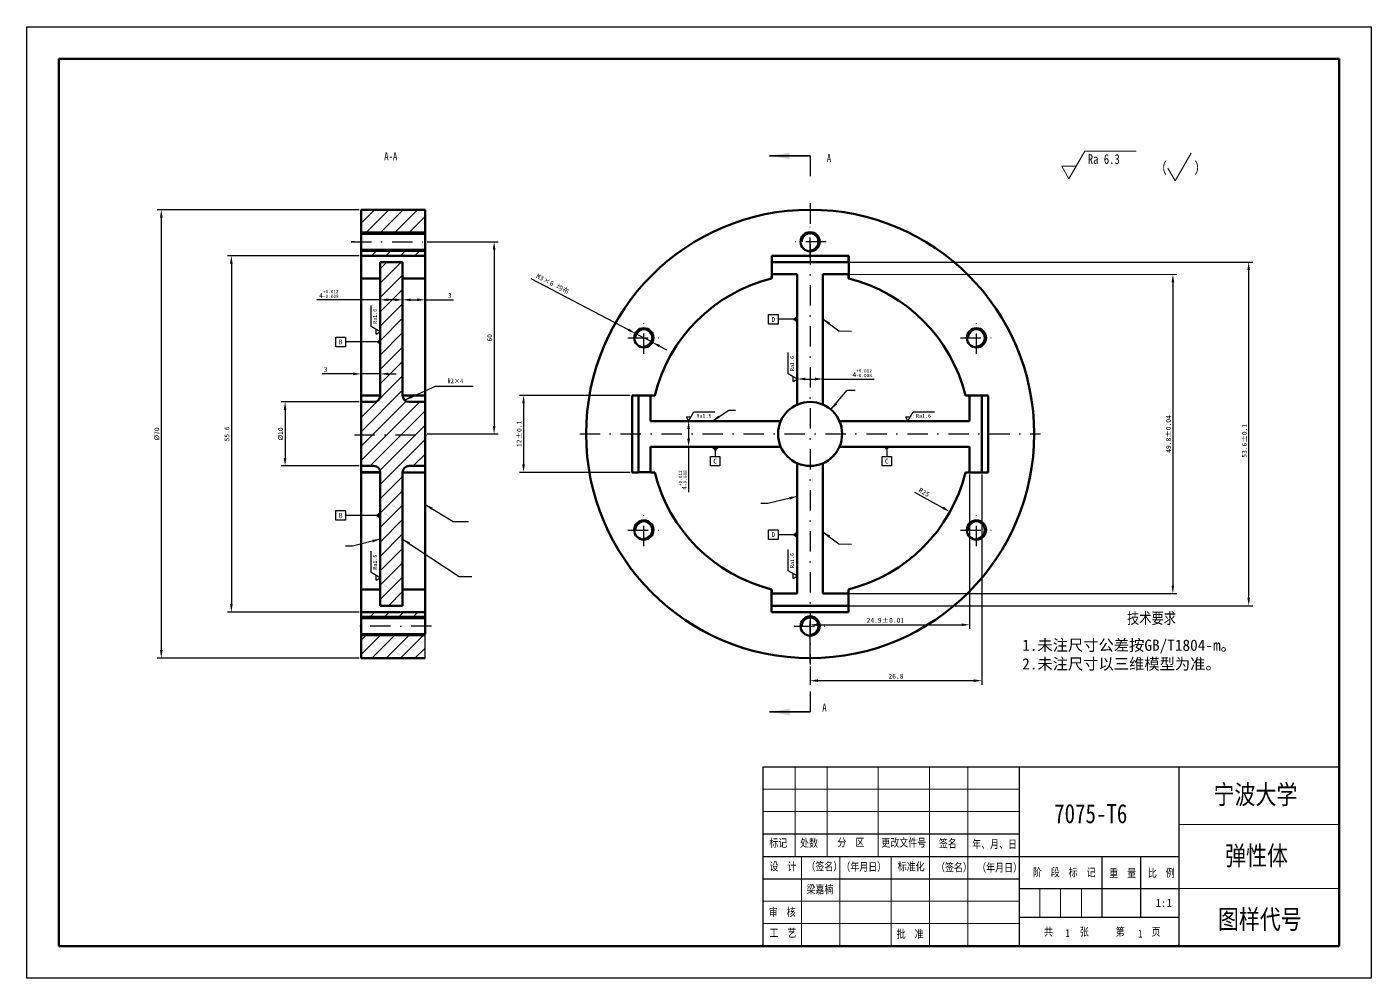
# Model space of a CAD drawing. Header units: millimetres. Extents: x 757 to 1177, y 170 to 467.
import ezdxf
from ezdxf.enums import TextEntityAlignment as Align

# ---------------------------------------------------------------- set-up
doc = ezdxf.new("R2010")
doc.units = ezdxf.units.MM
doc.linetypes.add('DASHDOT2', pattern=[12.7, 6.35, -3.175, 0, -3.175])
for name, color, linetype in [('10', 7, 'Continuous'), ('尺寸线', 1, 'Continuous'), ('文本线', 3, 'Continuous'), ('点划线', 1, 'DASHDOT2')]:
    doc.layers.add(name, color=color, linetype=linetype)
for name, color, linetype, lineweight in [('尺寸', 3, 'Continuous', 15), ('总内框线', 7, 'Continuous', 50), ('总外框线', 7, 'Continuous', 30), ('标注层', 3, 'Continuous', 25), ('粗实线', 7, 'Continuous', 30), ('细实线', 5, 'Continuous', 9)]:
    doc.layers.add(name, color=color, linetype=linetype, lineweight=lineweight)
doc.styles.add('陈杰（2）', font='gbenor.shx', dxfattribs={"width": 0.8, "bigfont": 'gbcbig.shx'})
doc.dimstyles.new('ISO-25', dxfattribs={"dimtxt": 2.5, "dimasz": 2.5, "dimexe": 1.25, "dimexo": 0.625, "dimtad": 1, "dimtxsty": 'Standard', "dimcen": 2.5, "dimadec": 0, "dimazin": 0, "dimtfac": 1, "dimtmove": 0, "dimatfit": 3, "dimfxl": 1, "dimarcsym": 0})
pattern_1 = [(45, (645.4812, -34.7336), (-2.245064, 2.245064), [])]

# ---------------------------------------------------------------- blocks, each defined once
blk = doc.blocks.new('*U9')
at = {"layer": '总内框线', "lineweight": 60}
blk.add_circle((0, 0), 3, dxfattribs=at)
blk = doc.blocks.new('*U10')
at = {"layer": '总内框线', "color": 0, "linetype": 'ByBlock', "lineweight": -2, "transparency": 16777216}
for p, rotation in [((1001.71, 399.88), 299.9999999999999), ((1053.67, 369.88), 239.9999999999999), ((949.75, 309.88), 59.99999999999994), ((1053.67, 309.88), 180), ((1001.71, 279.88), 119.9999999999999)]:
    blk.add_blockref('*U9', p, dxfattribs=dict(at, rotation=rotation))
blk.add_blockref('*U9', (949.75, 369.88), dxfattribs=at)
blk = doc.blocks.new('*D11')
at = {"layer": 'Defpoints', "color": 0, "linetype": 'ByBlock', "lineweight": 30, "transparency": 16777216}
for p in [(946.07, 351.91), (912.17, 327.88), (946.07, 327.88)]:
    blk.add_point(p, dxfattribs=at)
at = {"layer": '标注层', "color": 0, "linetype": 'ByBlock', "lineweight": -2, "transparency": 16777216}
for p, q in [((945.45, 351.91), (910.92, 351.91)), ((912.17, 349.41), (912.17, 330.38)), ((945.45, 327.88), (910.92, 327.88))]:
    blk.add_line(p, q, dxfattribs=at)
at = {"layer": '标注层', "color": 0, "linetype": 'ByBlock', "lineweight": 30, "transparency": 16777216}
for points in [[(911.75, 349.41), (912.58, 349.41), (912.17, 351.91)], [(911.75, 330.38), (912.58, 330.38), (912.17, 327.88)]]:
    blk.add_solid(points, dxfattribs=at)
at = {"layer": '标注层', "color": 0, "linetype": 'ByBlock', "lineweight": 30, "transparency": 16777216, "insert": (910.79, 339.9), "char_height": 2.5, "width": 19.1667, "attachment_point": 5, "rotation": 90}
blk.add_mtext('{\\H0.6x;12±0.1}', dxfattribs=at)
blk = doc.blocks.new('*D12')
at = {"layer": 'Defpoints', "color": 0, "lineweight": 30, "transparency": 16777216}
for p in [(947.09, 371.27), (952.41, 368.48)]:
    blk.add_point(p, dxfattribs=at)
at = {"layer": '标注层', "color": 0, "lineweight": -2, "transparency": 16777216}
for p, q in [((914.47, 388.38), (944.88, 372.43)), ((952.41, 368.48), (947.09, 371.27)), ((954.62, 367.32), (956.84, 366.16))]:
    blk.add_line(p, q, dxfattribs=at)
at = {"layer": '标注层', "color": 0, "lineweight": 30, "transparency": 16777216}
for points in [[(945.07, 372.8), (944.69, 372.06), (947.09, 371.27)], [(954.82, 367.69), (954.43, 366.95), (952.41, 368.48)]]:
    blk.add_solid(points, dxfattribs=at)
at = {"layer": '标注层', "color": 0, "lineweight": 30, "transparency": 16777216, "insert": (921.23, 386.66), "char_height": 2.5, "attachment_point": 5, "rotation": 332.3218}
blk.add_mtext('{\\H0.6x;M3\\fSimSun|b0|i0|c134|p2;×\\Ftxt|c134;6 \\fSimSun|b0|i0|c134|p2;均布}', dxfattribs=at)
blk = doc.blocks.new('*D13')
at = {"layer": 'Defpoints', "color": 0, "lineweight": 30, "transparency": 16777216}
for p in [(861.4, 409.88), (798.98, 269.88), (861.4, 269.88)]:
    blk.add_point(p, dxfattribs=at)
at = {"layer": '标注层', "color": 0, "lineweight": -2, "transparency": 16777216}
for p, q in [((860.77, 409.88), (797.73, 409.88)), ((798.98, 407.38), (798.98, 272.38)), ((860.77, 269.88), (797.73, 269.88))]:
    blk.add_line(p, q, dxfattribs=at)
at = {"layer": '标注层', "color": 0, "lineweight": 30, "transparency": 16777216}
for points in [[(798.57, 407.38), (799.4, 407.38), (798.98, 409.88)], [(798.57, 272.38), (799.4, 272.38), (798.98, 269.88)]]:
    blk.add_solid(points, dxfattribs=at)
at = {"layer": '标注层', "color": 0, "lineweight": 30, "transparency": 16777216, "insert": (797.61, 339.88), "char_height": 2.5, "width": 5.4167, "attachment_point": 5, "rotation": 90}
blk.add_mtext('{\\H0.6x;%%C70}', dxfattribs=at)
blk = doc.blocks.new('*D14')
at = {"layer": 'Defpoints', "color": 0, "lineweight": 30, "transparency": 16777216}
for p in [(867.4, 380.76), (874.4, 381.75), (874.4, 380.76)]:
    blk.add_point(p, dxfattribs=at)
at = {"layer": '标注层', "color": 0, "lineweight": -2, "transparency": 16777216}
for p, q in [((867.4, 381.39), (867.4, 383)), ((874.4, 381.39), (874.4, 383)), ((867.4, 381.75), (847.61, 381.75)), ((871.9, 381.75), (869.9, 381.75))]:
    blk.add_line(p, q, dxfattribs=at)
at = {"layer": '标注层', "color": 0, "lineweight": 30, "transparency": 16777216}
for points in [[(869.9, 382.17), (869.9, 381.33), (867.4, 381.75)], [(871.9, 382.17), (871.9, 381.33), (874.4, 381.75)]]:
    blk.add_solid(points, dxfattribs=at)
at = {"layer": '标注层', "color": 0, "lineweight": 30, "transparency": 16777216, "insert": (851.35, 383.6), "char_height": 2.5, "width": 1.6667, "attachment_point": 5}
blk.add_mtext('{\\H0.6x;4\\Ftxt|c134;\\H0.7x;\\S+0.012^ -0.008;}', dxfattribs=at)
blk = doc.blocks.new('*D15')
at = {"layer": 'Defpoints', "color": 0, "lineweight": 30, "transparency": 16777216}
for p in [(861.4, 349.88), (837.66, 329.88), (861.4, 329.88)]:
    blk.add_point(p, dxfattribs=at)
at = {"layer": '标注层', "color": 0, "lineweight": -2, "transparency": 16777216}
for p, q in [((860.77, 349.88), (836.41, 349.88)), ((837.66, 347.38), (837.66, 332.38)), ((860.77, 329.88), (836.41, 329.88))]:
    blk.add_line(p, q, dxfattribs=at)
at = {"layer": '标注层', "color": 0, "lineweight": 30, "transparency": 16777216}
for points in [[(837.24, 347.38), (838.08, 347.38), (837.66, 349.88)], [(837.24, 332.38), (838.08, 332.38), (837.66, 329.88)]]:
    blk.add_solid(points, dxfattribs=at)
at = {"layer": '标注层', "color": 0, "lineweight": 30, "transparency": 16777216, "insert": (836.28, 339.88), "char_height": 2.5, "width": 5.1983, "attachment_point": 5, "rotation": 90}
blk.add_mtext('{\\H0.6x;%%C10}', dxfattribs=at)
blk = doc.blocks.new('*D17')
at = {"layer": 'Defpoints', "color": 0, "lineweight": 30, "transparency": 16777216}
for p in [(1001.71, 393.52), (1138.74, 393.52), (1001.7, 286.24)]:
    blk.add_point(p, dxfattribs=at)
at = {"layer": '标注层', "color": 0, "lineweight": -2, "transparency": 16777216}
for p, q in [((1002.34, 393.52), (1139.99, 393.52)), ((1138.74, 288.74), (1138.74, 391.02)), ((1002.32, 286.24), (1139.99, 286.24))]:
    blk.add_line(p, q, dxfattribs=at)
at = {"layer": '标注层', "color": 0, "lineweight": 30, "transparency": 16777216}
for points in [[(1138.33, 391.02), (1139.16, 391.02), (1138.74, 393.52)], [(1138.33, 288.74), (1139.16, 288.74), (1138.74, 286.24)]]:
    blk.add_solid(points, dxfattribs=at)
at = {"layer": '标注层', "color": 0, "lineweight": 30, "transparency": 16777216, "insert": (1137.37, 337.74), "char_height": 2.5, "width": 10.025, "attachment_point": 5, "rotation": 90}
blk.add_mtext('{\\H0.6x;53.6%%P0.1}', dxfattribs=at)
blk = doc.blocks.new('*D18')
at = {"layer": 'Defpoints', "color": 0, "lineweight": 30, "transparency": 16777216}
for p in [(997.71, 369.06), (1005.71, 369.06), (1005.71, 357.02)]:
    blk.add_point(p, dxfattribs=at)
at = {"layer": '标注层', "color": 0, "lineweight": -2, "transparency": 16777216}
for p, q in [((997.71, 368.44), (997.71, 355.77)), ((1005.71, 368.44), (1005.71, 355.77)), ((1000.21, 357.02), (1003.21, 357.02)), ((1005.71, 357.02), (1021.7, 357.02))]:
    blk.add_line(p, q, dxfattribs=at)
at = {"layer": '标注层', "color": 0, "lineweight": 30, "transparency": 16777216}
for points in [[(1000.21, 357.44), (1000.21, 356.61), (997.71, 357.02)], [(1003.21, 357.44), (1003.21, 356.61), (1005.71, 357.02)]]:
    blk.add_solid(points, dxfattribs=at)
at = {"layer": '标注层', "color": 0, "lineweight": 30, "transparency": 16777216, "insert": (1017.96, 358.87), "char_height": 2.5, "width": 4.1667, "attachment_point": 5}
blk.add_mtext('{\\H0.6x;4\\Ftxt|c134;\\H0.7x;\\S+0.012^ -0.008;}', dxfattribs=at)
blk = doc.blocks.new('*D19')
at = {"layer": 'Defpoints', "color": 0, "lineweight": 30, "transparency": 16777216}
for p in [(1001.71, 339.88), (1045.41, 315.57)]:
    blk.add_point(p, dxfattribs=at)
at = {"layer": '标注层', "color": 0, "lineweight": -2, "transparency": 16777216}
blk.add_line((1034.36, 321.71), (1043.22, 316.79), dxfattribs=at)
at = {"layer": '标注层', "color": 0, "lineweight": 30, "transparency": 16777216}
blk.add_solid([(1043.42, 317.15), (1043.02, 316.42), (1045.41, 315.57)], dxfattribs=at)
at = {"layer": '标注层', "color": 0, "lineweight": 30, "transparency": 16777216, "insert": (1037.33, 321.64), "char_height": 2.5, "width": 12.7421, "attachment_point": 5, "rotation": 330.9125}
blk.add_mtext('{\\H0.6x;R25}', dxfattribs=at)
blk = doc.blocks.new('*D23')
at = {"layer": 'Defpoints', "color": 0, "lineweight": 30, "transparency": 16777216}
for p in [(963.59, 343.88), (963.59, 335.88), (963.74, 335.88)]:
    blk.add_point(p, dxfattribs=at)
at = {"layer": '标注层', "color": 0, "lineweight": -2, "transparency": 16777216}
for p, q in [((963.74, 341.38), (963.74, 338.38)), ((964.22, 343.88), (964.99, 343.88)), ((963.74, 335.88), (963.74, 321.74)), ((964.22, 335.88), (964.99, 335.88))]:
    blk.add_line(p, q, dxfattribs=at)
at = {"layer": '标注层', "color": 0, "lineweight": 30, "transparency": 16777216}
for points in [[(963.32, 341.38), (964.16, 341.38), (963.74, 343.88)], [(963.32, 338.38), (964.16, 338.38), (963.74, 335.88)]]:
    blk.add_solid(points, dxfattribs=at)
at = {"layer": '标注层', "color": 0, "lineweight": 30, "transparency": 16777216, "insert": (961.89, 325.48), "char_height": 2.5, "attachment_point": 5, "rotation": 90}
blk.add_mtext('{\\H0.6x;4\\Ftxt|c134;\\H0.7x;\\S+0.012^ -0.008;}', dxfattribs=at)
blk = doc.blocks.new('*D25')
at = {"layer": 'Defpoints', "color": 0, "lineweight": 30, "transparency": 16777216}
for p in [(874.4, 382.28), (881.4, 382.28), (881.4, 381.75)]:
    blk.add_point(p, dxfattribs=at)
at = {"layer": '标注层', "color": 0, "lineweight": -2, "transparency": 16777216}
for p, q in [((874.4, 381.65), (874.4, 380.5)), ((876.9, 381.75), (878.9, 381.75)), ((881.4, 381.75), (890.26, 381.75)), ((881.4, 381.65), (881.4, 380.5))]:
    blk.add_line(p, q, dxfattribs=at)
at = {"layer": '标注层', "color": 0, "lineweight": 30, "transparency": 16777216}
for points in [[(876.9, 382.17), (876.9, 381.33), (874.4, 381.75)], [(878.9, 382.17), (878.9, 381.33), (881.4, 381.75)]]:
    blk.add_solid(points, dxfattribs=at)
at = {"layer": '标注层', "color": 0, "lineweight": 30, "transparency": 16777216, "insert": (889.14, 383.13), "char_height": 2.5, "width": 6.5, "attachment_point": 5}
blk.add_mtext('{\\H0.6x;3}', dxfattribs=at)
blk = doc.blocks.new('*D26')
at = {"layer": 'Defpoints', "color": 0, "lineweight": 30, "transparency": 16777216}
for p in [(867.4, 358.62), (861.4, 356.75), (867.4, 356.75)]:
    blk.add_point(p, dxfattribs=at)
at = {"layer": '标注层', "color": 0, "lineweight": -2, "transparency": 16777216}
for p, q in [((858.9, 358.62), (849.23, 358.62)), ((861.4, 357.37), (861.4, 359.87)), ((867.4, 358.62), (861.4, 358.62)), ((867.4, 357.37), (867.4, 359.87)), ((869.9, 358.62), (872.4, 358.62))]:
    blk.add_line(p, q, dxfattribs=at)
at = {"layer": '标注层', "color": 0, "lineweight": 30, "transparency": 16777216}
for points in [[(858.9, 359.04), (858.9, 358.21), (861.4, 358.62)], [(869.9, 359.04), (869.9, 358.21), (867.4, 358.62)]]:
    blk.add_solid(points, dxfattribs=at)
at = {"layer": '标注层', "color": 0, "lineweight": 30, "transparency": 16777216, "insert": (850.35, 360), "char_height": 2.5, "width": 6.5, "attachment_point": 5}
blk.add_mtext('{\\H0.6x;3}', dxfattribs=at)
blk = doc.blocks.new('*D28')
at = {"layer": 'Defpoints', "color": 0, "lineweight": 30, "transparency": 16777216}
for p in [(881.4, 399.88), (881.4, 339.88), (902.97, 339.88)]:
    blk.add_point(p, dxfattribs=at)
at = {"layer": '标注层', "color": 0, "lineweight": -2, "transparency": 16777216}
for p, q in [((882.02, 399.88), (904.22, 399.88)), ((902.97, 397.38), (902.97, 342.38)), ((882.02, 339.88), (904.22, 339.88))]:
    blk.add_line(p, q, dxfattribs=at)
at = {"layer": '标注层', "color": 0, "lineweight": 30, "transparency": 16777216}
for points in [[(902.56, 397.38), (903.39, 397.38), (902.97, 399.88)], [(902.56, 342.38), (903.39, 342.38), (902.97, 339.88)]]:
    blk.add_solid(points, dxfattribs=at)
at = {"layer": '标注层', "color": 0, "lineweight": 30, "transparency": 16777216, "insert": (901.6, 369.88), "char_height": 2.5, "attachment_point": 5, "rotation": 90}
blk.add_mtext('{\\H0.6x;60}', dxfattribs=at)
blk = doc.blocks.new('*D30')
at = {"layer": 'Defpoints', "color": 0, "linetype": 'ByBlock', "lineweight": 30, "transparency": 16777216}
for p in [(861.4, 395.52), (820.87, 284.23), (861.4, 284.23)]:
    blk.add_point(p, dxfattribs=at)
at = {"layer": '标注层', "color": 0, "linetype": 'ByBlock', "lineweight": -2, "transparency": 16777216}
for p, q in [((860.77, 395.52), (819.62, 395.52)), ((820.87, 393.02), (820.87, 286.73)), ((860.77, 284.23), (819.62, 284.23))]:
    blk.add_line(p, q, dxfattribs=at)
at = {"layer": '标注层', "color": 0, "linetype": 'ByBlock', "lineweight": 30, "transparency": 16777216}
for points in [[(820.45, 393.02), (821.29, 393.02), (820.87, 395.52)], [(820.45, 286.73), (821.29, 286.73), (820.87, 284.23)]]:
    blk.add_solid(points, dxfattribs=at)
at = {"layer": '标注层', "color": 0, "linetype": 'ByBlock', "lineweight": 30, "transparency": 16777216, "insert": (819.5, 339.87), "char_height": 2.5, "width": 8.75, "attachment_point": 5, "rotation": 90}
blk.add_mtext('{\\H0.6x;55.6}', dxfattribs=at)
blk = doc.blocks.new('*D31')
at = {"layer": 'Defpoints', "color": 0, "linetype": 'ByBlock', "lineweight": 30, "transparency": 16777216}
for p in [(1055.35, 327.88), (1001.71, 267.88), (1001.71, 262.83)]:
    blk.add_point(p, dxfattribs=at)
at = {"layer": '标注层', "color": 0, "linetype": 'ByBlock', "lineweight": -2, "transparency": 16777216}
for p, q in [((1055.35, 327.25), (1055.35, 261.58)), ((1001.71, 267.25), (1001.71, 261.58)), ((1052.85, 262.83), (1004.21, 262.83))]:
    blk.add_line(p, q, dxfattribs=at)
at = {"layer": '标注层', "color": 0, "linetype": 'ByBlock', "lineweight": 30, "transparency": 16777216}
for points in [[(1004.21, 263.25), (1004.21, 262.42), (1001.71, 262.83)], [(1052.85, 263.25), (1052.85, 262.42), (1055.35, 262.83)]]:
    blk.add_solid(points, dxfattribs=at)
at = {"layer": '标注层', "color": 0, "linetype": 'ByBlock', "lineweight": 30, "transparency": 16777216, "insert": (1028.53, 264.21), "char_height": 2.5, "width": 16.0312, "attachment_point": 5}
blk.add_mtext('{\\H0.6x;26.\\Ftxt|c134;8}', dxfattribs=at)
blk = doc.blocks.new('*D32')
at = {"layer": 'Defpoints', "color": 0, "linetype": 'ByBlock', "lineweight": 30, "transparency": 16777216}
for p in [(1051.55, 327.88), (1051.55, 280.28), (1001.71, 267.88)]:
    blk.add_point(p, dxfattribs=at)
at = {"layer": '标注层', "color": 0, "linetype": 'ByBlock', "lineweight": -2, "transparency": 16777216}
for p, q in [((1051.55, 327.25), (1051.55, 279.03)), ((1001.71, 268.5), (1001.71, 281.53)), ((1004.21, 280.28), (1049.05, 280.28))]:
    blk.add_line(p, q, dxfattribs=at)
at = {"layer": '标注层', "color": 0, "linetype": 'ByBlock', "lineweight": 30, "transparency": 16777216}
for points in [[(1004.21, 280.7), (1004.21, 279.86), (1001.71, 280.28)], [(1049.05, 280.7), (1049.05, 279.86), (1051.55, 280.28)]]:
    blk.add_solid(points, dxfattribs=at)
at = {"layer": '标注层', "color": 0, "linetype": 'ByBlock', "lineweight": 30, "transparency": 16777216, "insert": (1025.21, 281.65), "char_height": 2.5, "attachment_point": 5}
blk.add_mtext('{\\H0.6x;24.9±0.01}', dxfattribs=at)
blk = doc.blocks.new('*D34')
at = {"layer": 'Defpoints', "color": 0, "linetype": 'ByBlock', "lineweight": 30, "transparency": 16777216}
for p in [(1009.71, 389.72), (1009.7, 290.04), (1115.05, 290.02)]:
    blk.add_point(p, dxfattribs=at)
at = {"layer": '标注层', "color": 0, "linetype": 'ByBlock', "lineweight": -2, "transparency": 16777216}
for p, q in [((1010.34, 389.72), (1116.31, 389.7)), ((1115.06, 387.2), (1115.05, 292.52)), ((1010.32, 290.04), (1116.3, 290.02))]:
    blk.add_line(p, q, dxfattribs=at)
at = {"layer": '标注层', "color": 0, "linetype": 'ByBlock', "lineweight": 30, "transparency": 16777216}
for points in [[(1114.64, 387.2), (1115.48, 387.2), (1115.06, 389.7)], [(1114.63, 292.52), (1115.46, 292.52), (1115.05, 290.02)]]:
    blk.add_solid(points, dxfattribs=at)
at = {"layer": '标注层', "color": 0, "linetype": 'ByBlock', "lineweight": 30, "transparency": 16777216, "insert": (1113.68, 339.86), "char_height": 2.5, "attachment_point": 5, "rotation": 89.9916}
blk.add_mtext('{\\H0.6x;49.8±0.04}', dxfattribs=at)

msp = doc.modelspace()

# ---------------------------------------------------------------- hatches: boundary and pattern name
at = {"layer": '10', "linetype": 'Continuous', "lineweight": 30}
h = msp.add_hatch(dxfattribs=at)
h.set_pattern_fill('ANSI31', color=256, style=0)
h.set_pattern_definition(pattern_1)
h.paths.add_polyline_path([(881.395, 402.377), (881.395, 409.877), (861.395, 409.877), (861.395, 402.377)], flags=0)
h = msp.add_hatch(dxfattribs=at)
h.set_pattern_fill('ANSI31', color=256, style=0)
h.set_pattern_definition(pattern_1)
h.paths.add_polyline_path([(881.395, 397.377), (861.395, 397.377), (861.395, 395.523), (867.395, 395.523), (867.395, 395.516), (881.395, 395.516)], flags=0)
h = msp.add_hatch(dxfattribs=at)
h.set_pattern_fill('ANSI31', color=256, style=0)
edge = h.paths.add_edge_path(flags=0)
edge.add_line((861.395, 329.877), (865.395, 329.877))
edge.add_arc((865.395, 327.877), 2, 0, 90, ccw=False)
edge.add_line((867.395, 327.877), (867.395, 286.239))
edge.add_line((867.395, 286.239), (874.395, 286.239))
edge.add_line((874.395, 286.239), (874.395, 327.877))
edge.add_arc((876.395, 327.877), 2, 90, 180, ccw=False)
edge.add_line((876.395, 329.877), (881.395, 329.877))
edge.add_line((881.395, 329.877), (881.395, 349.877))
edge.add_line((881.395, 349.877), (876.395, 349.877))
edge.add_arc((876.395, 351.877), 2, 180, 270, ccw=False)
edge.add_line((874.395, 351.877), (874.395, 393.516))
edge.add_line((874.395, 393.516), (867.395, 393.516))
edge.add_line((867.395, 393.516), (867.395, 351.877))
edge.add_arc((865.395, 351.877), 2, 270, 360, ccw=False)
edge.add_line((865.395, 349.877), (861.395, 349.877))
edge.add_line((861.395, 349.877), (861.395, 329.877))
h = msp.add_hatch(dxfattribs=at)
h.set_pattern_fill('ANSI31', color=256, style=0)
h.set_pattern_definition(pattern_1)
h.paths.add_polyline_path([(861.395, 284.231), (861.395, 282.377), (881.395, 282.377), (881.395, 284.239), (867.395, 284.239), (867.395, 284.231)], flags=0)
h = msp.add_hatch(dxfattribs=at)
h.set_pattern_fill('ANSI31', color=256, style=0)
h.set_pattern_definition(pattern_1)
h.paths.add_polyline_path([(861.395, 277.377), (861.395, 269.877), (881.395, 269.877), (881.395, 277.377)], flags=0)
at = {"layer": '尺寸'}
for points in [[(997.712, 376.579), (997.712, 374.779), (996.512, 375.679)], [(867.395, 369.485), (867.395, 367.685), (866.195, 368.585)]]:
    msp.add_hatch(color=256, dxfattribs=at).paths.add_polyline_path(points, flags=16)
at = {"layer": '尺寸', "lineweight": 30}
for points in [[(971.136, 335.877), (972.936, 335.877), (972.036, 334.677)], [(1024.767, 335.877), (1026.567, 335.877), (1025.667, 334.677)], [(867.395, 315.346), (867.395, 313.546), (866.195, 314.446)], [(997.712, 309.301), (997.712, 307.501), (996.512, 308.401)]]:
    msp.add_hatch(color=256, dxfattribs=at).paths.add_polyline_path(points, flags=16)

# ---------------------------------------------------------------- linework, layer by layer
for p, q in [((1110.988, 456.964), (1166.988, 456.964)), ((1166.988, 456.964), (1166.988, 276.964)), ((1166.988, 235.964), (1166.988, 179.964)), ((1166.988, 179.964), (986.988, 179.964))]:
    msp.add_line(p, q)
at = {"color": 7, "linetype": 'Continuous', "lineweight": 35}
for p, q in [((1001.712, 426.677), (989.012, 426.677)), ((1001.712, 253.077), (989.012, 253.077))]:
    msp.add_line(p, q, dxfattribs=at)
at = {"color": 7, "linetype": 'Continuous', "lineweight": 60}
for p, q in [((881.395, 409.877), (861.395, 409.877)), ((861.395, 402.377), (861.395, 409.877)), ((881.395, 402.377), (881.395, 409.877)), ((881.395, 402.377), (861.395, 402.377)), ((861.395, 402.377), (861.395, 397.377)), ((881.395, 402.377), (881.395, 397.377)), ((861.395, 397.377), (881.395, 397.377)), ((861.395, 395.523), (861.395, 397.377)), ((861.395, 395.523), (867.395, 395.523)), ((861.395, 395.523), (861.395, 395.516)), ((861.395, 395.516), (867.395, 395.516)), ((861.395, 395.516), (861.395, 393.516)), ((867.395, 395.523), (867.395, 395.516)), ((867.395, 395.516), (881.395, 395.516)), ((881.395, 395.516), (881.395, 397.377)), ((881.395, 388.416), (881.395, 395.516)), ((989.712, 395.516), (989.712, 393.516)), ((1013.756, 395.523), (989.756, 395.523)), ((989.756, 395.516), (1013.712, 395.516)), ((1013.712, 395.516), (1013.712, 393.516)), ((1013.756, 388.405), (1013.756, 395.523)), ((861.395, 393.516), (861.395, 389.717)), ((867.395, 393.516), (867.395, 351.877)), ((874.395, 393.516), (867.395, 393.516)), ((874.395, 351.877), (874.395, 393.516)), ((989.712, 393.516), (989.756, 393.516)), ((989.756, 393.516), (989.756, 389.717)), ((1013.712, 393.516), (989.756, 393.516)), ((861.395, 389.717), (861.395, 388.409)), ((861.395, 388.409), (867.395, 388.409)), ((861.395, 388.409), (861.395, 351.914)), ((874.395, 388.416), (881.395, 388.416)), ((881.395, 388.416), (881.395, 351.877)), ((989.712, 389.717), (989.683, 388.409)), ((989.756, 389.717), (989.712, 389.717)), ((989.712, 388.416), (989.712, 389.717)), ((989.756, 389.717), (997.712, 389.717)), ((997.712, 351.191), (997.712, 389.717)), ((1005.712, 389.717), (1013.712, 389.717)), ((1005.712, 351.191), (1005.712, 389.717)), ((1013.712, 389.717), (1013.742, 388.409)), ((1013.712, 389.717), (1013.712, 388.416)), ((867.395, 351.914), (861.395, 351.914)), ((861.395, 351.914), (861.395, 349.877)), ((865.395, 349.877), (861.395, 349.877)), ((861.395, 329.877), (861.395, 349.877)), ((881.395, 351.877), (874.395, 351.877)), ((881.395, 349.877), (876.395, 349.877)), ((881.395, 349.877), (881.395, 351.877)), ((881.395, 329.877), (881.395, 349.877)), ((953.183, 351.914), (946.074, 351.914)), ((946.074, 351.914), (946.074, 327.877)), ((946.074, 351.877), (948.074, 351.877)), ((948.074, 351.877), (948.074, 327.914)), ((951.873, 351.877), (953.181, 351.906)), ((951.873, 343.877), (951.873, 351.877)), ((951.873, 351.877), (953.174, 351.877)), ((1050.251, 351.877), (1051.552, 351.877)), ((1055.351, 351.841), (1051.552, 351.841)), ((1051.552, 351.841), (1051.552, 343.877)), ((1057.351, 351.877), (1055.351, 351.877)), ((1055.351, 351.877), (1055.351, 351.841)), ((1055.351, 327.877), (1055.351, 351.841)), ((1057.351, 351.841), (1057.351, 351.877)), ((1057.366, 351.841), (1057.351, 351.841)), ((1057.351, 351.841), (1057.351, 327.877)), ((1057.366, 327.841), (1057.366, 351.841)), ((990.399, 343.877), (951.873, 343.877)), ((1013.026, 343.877), (1051.552, 343.877)), ((990.399, 335.877), (951.873, 335.877)), ((951.873, 327.914), (951.873, 335.877)), ((1013.026, 335.877), (1051.552, 335.877)), ((1051.552, 335.877), (1051.552, 327.877)), ((861.395, 329.877), (865.395, 329.877)), ((861.395, 329.877), (861.395, 327.914)), ((861.395, 327.914), (867.395, 327.914)), ((861.395, 327.914), (861.395, 327.877)), ((861.395, 327.877), (867.395, 327.877)), ((861.395, 327.877), (861.395, 327.848)), ((861.395, 327.848), (867.395, 327.848)), ((861.395, 327.848), (861.395, 291.346)), ((867.395, 327.877), (867.395, 286.239)), ((874.395, 286.239), (874.395, 327.877)), ((874.395, 327.877), (881.395, 327.877)), ((876.395, 329.877), (881.395, 329.877)), ((881.395, 327.877), (881.395, 329.877)), ((881.395, 327.877), (881.395, 291.339)), ((946.074, 327.877), (948.074, 327.877)), ((948.074, 327.877), (948.074, 327.914)), ((948.074, 327.914), (951.873, 327.914)), ((951.873, 327.914), (951.873, 327.877)), ((951.873, 327.877), (953.181, 327.848)), ((953.174, 327.877), (951.873, 327.877)), ((997.712, 290.038), (997.712, 328.564)), ((1005.712, 328.564), (1005.712, 290.038)), ((1050.242, 327.841), (1057.366, 327.841)), ((1051.552, 327.877), (1050.244, 327.848)), ((1051.552, 327.877), (1050.251, 327.877)), ((1057.351, 327.877), (1055.351, 327.877)), ((867.395, 291.346), (861.395, 291.346)), ((861.395, 291.346), (861.395, 284.231)), ((881.395, 291.339), (874.395, 291.339)), ((881.395, 284.239), (881.395, 291.339)), ((989.683, 291.346), (989.683, 284.231)), ((989.712, 290.038), (989.683, 291.346)), ((989.712, 290.038), (989.712, 291.339)), ((997.712, 290.038), (989.712, 290.038)), ((1013.683, 290.038), (1005.712, 290.038)), ((1013.683, 286.239), (1013.683, 290.038)), ((1013.683, 290.038), (1013.712, 290.038)), ((1013.712, 290.038), (1013.742, 291.346)), ((1013.712, 291.339), (1013.712, 290.038)), ((867.395, 286.239), (874.395, 286.239)), ((989.712, 286.239), (1013.683, 286.239)), ((1013.712, 286.239), (1013.683, 286.239)), ((1013.712, 284.239), (1013.712, 286.239)), ((867.395, 284.231), (861.395, 284.231)), ((861.395, 282.377), (861.395, 284.231)), ((881.395, 282.377), (861.395, 282.377)), ((861.395, 282.377), (861.395, 277.377)), ((867.395, 284.239), (867.395, 284.231)), ((881.395, 284.239), (867.395, 284.239)), ((881.395, 282.377), (881.395, 284.239)), ((881.395, 282.377), (881.395, 277.377)), ((989.683, 284.231), (1013.683, 284.231)), ((1013.683, 284.239), (989.712, 284.239)), ((1013.683, 284.231), (1013.683, 284.239)), ((1013.683, 284.239), (1013.712, 284.239)), ((861.395, 277.377), (881.395, 277.377)), ((861.395, 269.877), (861.395, 277.377)), ((861.395, 269.877), (881.395, 269.877))]:
    msp.add_line(p, q, dxfattribs=at)
at = {"color": 7, "linetype": 'Continuous', "lineweight": 30}
for p, q in [((881.395, 402.877), (861.395, 402.877)), ((881.395, 396.877), (861.395, 396.877)), ((881.395, 282.877), (861.395, 282.877)), ((881.395, 269.877), (881.395, 277.377)), ((881.395, 276.877), (861.395, 276.877))]:
    msp.add_line(p, q, dxfattribs=at)
at = {"color": 7, "linetype": 'Continuous', "lineweight": 25}
for p, q in [((989.756, 395.516), (989.712, 395.516)), ((989.756, 395.523), (989.756, 395.516)), ((1051.552, 351.877), (1050.244, 351.906)), ((1051.552, 351.841), (1051.552, 351.877)), ((989.712, 284.239), (989.712, 286.239))]:
    msp.add_line(p, q, dxfattribs=at)
at = {"color": 7, "linetype": 'Continuous', "lineweight": 60, "flags": 128}
for points in [[(1013.742, 388.409), (1013.743, 388.408), (1013.745, 388.408), (1013.747, 388.407), (1013.749, 388.407), (1013.751, 388.406), (1013.753, 388.406), (1013.755, 388.405), (1013.756, 388.405)], [(953.181, 351.906), (953.181, 351.907), (953.181, 351.908), (953.182, 351.909), (953.182, 351.91), (953.182, 351.911), (953.182, 351.912), (953.183, 351.913), (953.183, 351.914)]]:
    msp.add_lwpolyline(points, dxfattribs=at)
at = {"color": 7, "linetype": 'Continuous', "lineweight": 25, "flags": 128}
msp.add_lwpolyline([(1050.244, 327.848), (1050.244, 327.847), (1050.243, 327.846), (1050.243, 327.845), (1050.243, 327.844), (1050.243, 327.843), (1050.242, 327.843), (1050.242, 327.842), (1050.242, 327.841)], dxfattribs=at)
at = {"color": 7, "linetype": 'Continuous', "lineweight": 60}
for radius in [70, 10]:
    msp.add_circle((1001.712, 339.877), radius, dxfattribs=at)
for centre, radius, start, end in [((1001.712, 339.877), 50, 103.92103, 166.07026), ((1001.712, 339.877), 50, 103.88654, 103.92103), ((1001.712, 339.877), 50, 76.07897, 76.11346), ((1001.712, 339.877), 50, 13.92103, 76.06154), ((865.395, 351.877), 2, 270, 0), ((876.395, 351.877), 2, 180, 270), ((1001.712, 339.877), 50, 166.07897, 166.11346), ((865.395, 327.877), 2, 0, 90), ((876.395, 327.877), 2, 90, 180), ((1001.712, 339.877), 50, 193.88654, 193.92103), ((1001.712, 339.877), 50, 193.92103, 256.07897), ((1001.712, 339.877), 50, 283.92103, 346.07026), ((1001.712, 339.877), 50, 256.07897, 256.11346), ((1001.712, 339.877), 50, 283.88654, 283.92103)]:
    msp.add_arc(centre, radius, start, end, dxfattribs=at)
at = {"color": 7, "linetype": 'Continuous', "lineweight": 25}
for start, end in [(13.88654, 13.92103), (346.07897, 346.11346)]:
    msp.add_arc((1001.712, 339.877), 50, start, end, dxfattribs=at)
at = {"color": 7, "linetype": 'Continuous', "lineweight": 60}
for points in [[(997.712, 349.042), (997.712, 349.042), (997.712, 349.104), (997.712, 349.333), (997.712, 349.501), (997.712, 349.903), (997.712, 350.14), (997.712, 350.647), (997.712, 350.918), (997.712, 351.191)], [(1005.712, 351.191), (1005.712, 350.917), (1005.712, 350.65), (1005.712, 350.139), (1005.712, 349.905), (1005.712, 349.5), (1005.712, 349.334), (1005.712, 349.105), (1005.712, 349.042), (1005.712, 349.042)], [(990.399, 343.877), (990.672, 343.877), (990.94, 343.877), (991.45, 343.877), (991.685, 343.877), (992.089, 343.877), (992.256, 343.877), (992.485, 343.877), (992.547, 343.877), (992.547, 343.877)], [(1010.878, 343.877), (1010.878, 343.877), (1010.939, 343.877), (1011.168, 343.877), (1011.336, 343.877), (1011.738, 343.877), (1011.975, 343.877), (1012.482, 343.877), (1012.753, 343.877), (1013.026, 343.877)], [(992.547, 335.877), (992.547, 335.877), (992.485, 335.877), (992.256, 335.877), (992.089, 335.877), (991.687, 335.877), (991.449, 335.877), (990.943, 335.877), (990.672, 335.877), (990.399, 335.877)], [(1013.026, 335.877), (1012.752, 335.877), (1012.485, 335.877), (1011.975, 335.877), (1011.74, 335.877), (1011.335, 335.877), (1011.169, 335.877), (1010.94, 335.877), (1010.878, 335.877), (1010.878, 335.877)], [(997.712, 328.564), (997.712, 328.837), (997.712, 329.105), (997.712, 329.615), (997.712, 329.85), (997.712, 330.254), (997.712, 330.421), (997.712, 330.65), (997.712, 330.712), (997.712, 330.712)], [(1005.712, 330.712), (1005.712, 330.712), (1005.712, 330.65), (1005.712, 330.421), (1005.712, 330.254), (1005.712, 329.852), (1005.712, 329.614), (1005.712, 329.108), (1005.712, 328.837), (1005.712, 328.564)]]:
    msp.add_open_spline(points, degree=3, knots=[0, 0, 0, 0, 0.25, 0.25, 0.5, 0.5, 0.75, 0.75, 1, 1, 1, 1], dxfattribs=at)
at = {"color": 7, "linetype": 'Continuous', "lineweight": 35}
for points in [[(989.012, 426.677), (995.362, 425.661), (995.362, 427.693)], [(989.012, 253.077), (995.362, 252.061), (995.362, 254.093)]]:
    msp.add_solid(points, dxfattribs=at)
at = {"layer": '尺寸'}
for p, q in [((1082.58, 419.513), (1087.581, 428.174)), ((1087.581, 428.174), (1103.583, 428.174)), ((1115.74, 418.88), (1120.741, 427.541)), ((1082.58, 419.513), (1080.307, 423.45)), ((1080.307, 423.45), (1084.854, 423.45)), ((1115.74, 418.88), (1113.467, 422.817))]:
    msp.add_line(p, q, dxfattribs=at)
at = {"layer": '尺寸', "lineweight": 30}
for p, q in [((864.538, 373.405), (864.538, 380.005)), ((996.512, 375.679), (991.689, 375.679)), ((867.395, 371.755), (864.538, 373.405)), ((866.096, 371.005), (866.096, 372.505)), ((866.195, 368.585), (856.548, 368.585)), ((994.854, 358.675), (994.854, 365.275)), ((997.712, 357.025), (994.854, 358.675)), ((996.413, 356.275), (996.413, 357.775)), ((962.952, 345.176), (964.452, 345.176)), ((963.702, 343.877), (965.352, 346.735)), ((965.352, 346.735), (971.952, 346.735)), ((1031.539, 345.176), (1033.039, 345.176)), ((1032.289, 343.877), (1033.939, 346.735)), ((1033.939, 346.735), (1040.539, 346.735)), ((971.136, 335.877), (972.036, 334.677)), ((972.936, 335.877), (972.036, 334.677)), ((972.036, 334.677), (972.036, 332.877)), ((1025.667, 334.677), (1025.667, 332.877)), ((866.195, 314.446), (856.548, 314.446)), ((996.512, 308.401), (991.689, 308.401)), ((864.538, 296.641), (864.538, 303.241)), ((994.854, 297.168), (994.854, 303.768)), ((867.395, 294.991), (864.538, 296.641)), ((866.096, 294.241), (866.096, 295.741)), ((997.712, 295.518), (994.854, 297.168)), ((996.413, 294.768), (996.413, 296.268))]:
    msp.add_line(p, q, dxfattribs=at)
at = {"layer": '尺寸', "lineweight": 15}
for p, q in [((997.712, 376.579), (996.512, 375.679)), ((997.712, 374.779), (996.512, 375.679)), ((867.395, 315.346), (866.195, 314.446)), ((867.395, 313.546), (866.195, 314.446)), ((997.712, 309.301), (996.512, 308.401)), ((997.712, 307.501), (996.512, 308.401))]:
    msp.add_line(p, q, dxfattribs=at)
at = {"layer": '尺寸', "lineweight": 30}
for points in [[(988.689, 377.179), (991.689, 377.179), (991.689, 374.179), (988.689, 374.179)], [(853.548, 370.085), (856.548, 370.085), (856.548, 367.085), (853.548, 367.085)], [(970.536, 332.877), (973.536, 332.877), (973.536, 329.877), (970.536, 329.877)], [(1024.167, 332.877), (1027.167, 332.877), (1027.167, 329.877), (1024.167, 329.877)], [(853.548, 315.946), (856.548, 315.946), (856.548, 312.946), (853.548, 312.946)], [(988.689, 309.901), (991.689, 309.901), (991.689, 306.901), (988.689, 306.901)]]:
    msp.add_lwpolyline(points, close=True, dxfattribs=at)
at = {"layer": '尺寸线', "linetype": 'DASHDOT2', "lineweight": 30}
for p, q in [((859.395, 399.877), (858.273, 399.877)), ((858.273, 399.877), (882.273, 399.877)), ((859.395, 339.624), (883.395, 339.624)), ((883.395, 279.877), (859.395, 279.877))]:
    msp.add_line(p, q, dxfattribs=at)
at = {"layer": '总内框线'}
for p, q in [((766.988, 179.964), (766.988, 456.964)), ((766.988, 456.964), (1166.988, 456.964)), ((1166.988, 456.964), (1166.988, 179.964)), ((1166.988, 179.964), (766.988, 179.964))]:
    msp.add_line(p, q, dxfattribs=at)
at = {"layer": '总内框线', "color": 1, "linetype": 'DASHDOT2', "lineweight": 30}
for p, q in [((949.751, 364.877), (949.751, 374.877)), ((1053.674, 364.877), (1053.674, 374.877)), ((944.751, 369.877), (954.751, 369.877)), ((1048.674, 369.877), (1058.674, 369.877)), ((949.751, 304.877), (949.751, 314.877)), ((1053.674, 304.877), (1053.674, 314.877)), ((944.751, 309.877), (954.751, 309.877)), ((1048.674, 309.877), (1058.674, 309.877)), ((1001.712, 274.877), (1001.712, 284.877)), ((996.712, 279.877), (1006.712, 279.877))]:
    msp.add_line(p, q, dxfattribs=at)
at = {"layer": '总内框线', "lineweight": 30}
for centre in [(1001.712, 399.877), (949.751, 369.877), (1053.674, 369.877), (949.751, 309.877), (1053.674, 309.877), (1001.712, 279.877)]:
    msp.add_arc(centre, 2.5, 270, 180, dxfattribs=at)
at = {"layer": '总外框线'}
for p, q in [((756.988, 169.964), (756.988, 466.964)), ((756.988, 466.964), (1176.988, 466.964)), ((1176.988, 466.964), (1176.988, 169.964)), ((1176.988, 169.964), (756.988, 169.964))]:
    msp.add_line(p, q, dxfattribs=at)
at = {"layer": '标注层', "lineweight": 30}
for p, q in [((866.096, 371.005), (867.395, 371.755)), ((996.413, 356.275), (997.712, 357.025)), ((962.952, 345.176), (963.702, 343.877)), ((1031.539, 345.176), (1032.289, 343.877)), ((866.096, 294.241), (867.395, 294.991)), ((996.413, 294.768), (997.712, 295.518))]:
    msp.add_line(p, q, dxfattribs=at)
at = {"layer": '点划线', "color": 1, "linetype": 'DASHDOT2', "lineweight": 30}
for p, q in [((1001.712, 411.877), (1001.712, 267.877)), ((1001.712, 394.877), (1001.712, 404.877)), ((1006.712, 399.877), (996.712, 399.877)), ((929.712, 339.877), (1073.712, 339.877))]:
    msp.add_line(p, q, dxfattribs=at)
at = {"layer": '粗实线', "color": 7, "linetype": 'DASHDOT2', "lineweight": 30, "true_color": 0xffffff}
for p, q in [((1001.712, 426.677), (1001.712, 420.327)), ((1001.712, 259.427), (1001.712, 253.077))]:
    msp.add_line(p, q, dxfattribs=at)
at = {"layer": '粗实线'}
for p, q in [((986.988, 235.964), (1166.988, 235.964)), ((986.988, 179.964), (986.988, 235.964)), ((1066.988, 235.964), (1066.988, 179.964)), ((1116.988, 179.964), (1116.988, 235.964)), ((986.988, 214.964), (1066.988, 214.964)), ((986.988, 207.964), (1116.988, 207.964)), ((1092.988, 188.964), (1092.988, 207.964)), ((1104.988, 188.964), (1104.988, 207.964)), ((986.988, 200.964), (1066.988, 200.964)), ((1066.988, 197.964), (1116.988, 197.964)), ((1066.988, 188.964), (1116.988, 188.964))]:
    msp.add_line(p, q, dxfattribs=at)
at = {"layer": '细实线', "color": 0}
for p, q in [((996.988, 235.964), (996.988, 207.964)), ((1006.988, 235.964), (1006.988, 207.964)), ((1022.988, 235.964), (1022.988, 207.964)), ((1038.988, 235.964), (1038.988, 207.964)), ((1050.988, 235.964), (1050.988, 179.964)), ((986.988, 228.964), (1066.988, 228.964)), ((986.988, 221.964), (1066.988, 221.964)), ((1116.988, 217.964), (1166.988, 217.964)), ((998.988, 207.964), (998.988, 179.964)), ((1010.988, 207.964), (1010.988, 179.964)), ((1026.988, 207.964), (1026.988, 179.964)), ((1038.988, 207.964), (1038.988, 179.964)), ((1073.488, 197.964), (1073.488, 188.964)), ((1079.988, 197.964), (1079.988, 188.964)), ((1086.488, 197.964), (1086.488, 188.964)), ((1116.988, 197.964), (1166.988, 197.964)), ((986.988, 193.964), (1066.988, 193.964)), ((986.988, 186.964), (1066.988, 186.964))]:
    msp.add_line(p, q, dxfattribs=at)

# ---------------------------------------------------------------- block references
at = {"layer": '总内框线', "linetype": 'DASHDOT2'}
msp.add_blockref('*U10', (0, 0), dxfattribs=at)

# ---------------------------------------------------------------- texts
at = {"layer": '尺寸', "lineweight": 30}
for p in [(865.129, 374.244), (995.446, 359.513), (865.129, 297.48), (995.446, 298.006)]:
    msp.add_text('Ra1.6', height=1.2, rotation=90, dxfattribs=at).set_placement(p, align=Align.TOP_LEFT)
for s, p in [('D', (990.189, 375.679)), ('C', (972.036, 331.377)), ('C', (1025.667, 331.377)), ('B', (855.048, 314.446)), ('D', (990.189, 308.401))]:
    msp.add_text(s, height=1.5, dxfattribs=at).set_placement(p, align=Align.MIDDLE_CENTER)
at = {"layer": '尺寸'}
msp.add_text('B', height=1.5, dxfattribs=at).set_placement((855.048, 368.585), align=Align.MIDDLE_CENTER)
at = {"layer": '尺寸', "lineweight": 30}
for p in [(966.191, 346.144), (1034.778, 346.144)]:
    msp.add_text('Ra1.6', height=1.2, dxfattribs=at).set_placement(p, align=Align.TOP_LEFT)
at = {"layer": '尺寸', "insert": (1067.965, 275.658), "char_height": 3.5, "width": 108.33333, "attachment_point": 1}
msp.add_mtext('1{\\fSimSun|b0|i0|c134|p2;.未注尺寸公差按}GB/T1804-m{\\fSimSun|b0|i0|c134|p2;。\\P2.未注尺寸以三维模型为准。}', dxfattribs=at)
at = {"layer": '文本线', "color": 7, "char_height": 2.5, "width": 10.10754, "attachment_point": 1, "style": '陈杰（2）'}
for s, insert in [('{\\fSimSun|b0|i0|c134|p2;A-A}', (868.636, 427.848)), ('{\\fSimSun|b0|i0|c134|p2;A}', (1006.926, 427.243)), ('{\\fSimSun|b0|i0|c134|p2;A}', (1005.514, 255.695))]:
    msp.add_mtext(s, dxfattribs=dict(at, insert=insert))
at = {"layer": '文本线', "attachment_point": 1, "style": '陈杰（2）'}
for s, insert, char_height, width in [('{\\fSimSun|b0|i0|c134|p2;Ra 6.3}', (1088.453, 427.234), 3.07157, 15.04505), ('\\pxi-3,l4,t4;{\\fSimSun|b0|i0|c134|p2;（^I ）}', (1105.859, 424.716), 3.5, 23.52081), ('{\\fSimSun|b0|i0|c134|p2;技术要求}', (1100.736, 284.1), 3.5, 23.52081), ('{\\fSimSun|b0|i0|c134|p2;宁波大学}', (1127.756, 230.278), 6, 93.01929), ('{\\fSimSun|b0|i0|c134|p2;7075-T6}', (1077.955, 224.326), 6, 93.01929), ('{\\fSimSun|b0|i0|c134|p2;标记}', (988.943, 213.405), 2.5, 93.01929), ('{\\fSimSun|b0|i0|c134|p2;处数}', (998.564, 213.42), 2.5, 93.01929), ('{\\fSimSun|b0|i0|c134|p2;分\u3000区}', (1010.225, 213.544), 2.5, 93.01929), ('{\\fSimSun|b0|i0|c134|p2;更改文件号}', (1023.96, 213.489), 2.5, 93.01929), ('{\\fSimSun|b0|i0|c134|p2;签名}', (1041.944, 213.231), 2.5, 93.01929), ('{\\fSimSun|b0|i0|c134|p2;年、月、日}', (1052.339, 213.037), 2.5, 93.01929), ('{\\fSimSun|b0|i0|c134|p2;弹性体}', (1131.375, 211.2), 6, 93.01929), ('{\\fSimSun|b0|i0|c134|p2;设\u3000计}', (989.002, 206.065), 2.5, 93.01929), ('{\\fSimSun|b0|i0|c134|p2;（签名）}', (1000.544, 206.065), 2.5, 93.01929), ('{\\fSimSun|b0|i0|c134|p2;\u3000（年月日）}', (1008.67, 205.95), 2.5, 93.01929), ('{\\fSimSun|b0|i0|c134|p2;标准化}', (1029.076, 206.05), 2.5, 93.01929), ('{\\fSimSun|b0|i0|c134|p2;（签名）}', (1041.043, 205.801), 2.5, 93.01929), ('{\\fSimSun|b0|i0|c134|p2;（年月日）}', (1053.911, 205.702), 2.5, 93.01929), ('{\\fSimSun|b0|i0|c134|p2;阶\u3000段\u3000标\u3000记}', (1071.292, 204.217), 2.5, 93.01929), ('{\\fSimSun|b0|i0|c134|p2;重\u3000量}', (1095.175, 203.989), 2.5, 93.01929), ('{\\fSimSun|b0|i0|c134|p2;比\u3000例}', (1107.227, 204.058), 2.5, 93.01929), ('{\\fSimSun|b0|i0|c134|p2;梁嘉楠}', (1000.562, 198.905), 2.5, 93.01929), ('{\\fSimSun|b0|i0|c134|p2;审\u3000核}', (988.798, 191.796), 2.5, 93.01929), ('{\\fSimSun|b0|i0|c134|p2;图样代号}', (1129.121, 191.324), 6, 93.01929), ('{\\fSimSun|b0|i0|c134|p2;工\u3000艺}', (989.002, 185.31), 2.5, 93.01929), ('{\\fSimSun|b0|i0|c134|p2;批\u3000准}', (1028.77, 184.992), 2.5, 93.01929), ('{\\fSimSun|b0|i0|c134|p2;共\u3000\u3000\u3000张\u3000\u3000\u3000第\u3000\u3000\u3000页}', (1074.785, 185.692), 2.5, 93.01929), ('{\\fSimSun|b0|i0|c134|p2;1}', (1081.515, 185.263), 2.5, 93.01929), ('{\\fSimSun|b0|i0|c134|p2;1}', (1104.185, 185.126), 2.5, 93.01929)]:
    msp.add_mtext(s, dxfattribs=dict(at, insert=insert, char_height=char_height, width=width))
at = {"layer": '文本线', "color": 3, "insert": (888.423, 357.183), "char_height": 1.5, "width": 11.08957, "attachment_point": 1, "style": '陈杰（2）'}
msp.add_mtext('{\\fSimSun|b0|i0|c134|p2;R2×4}', dxfattribs=at)
at = {"layer": '文本线', "insert": (1109.647, 194.686), "char_height": 2.5, "width": 12, "attachment_point": 1}
msp.add_mtext('{\\fSimSun|b0|i0|c134|p2;1:1}', dxfattribs=at)

# ---------------------------------------------------------------- dimensions: what is measured, and where the dimension line sits
at = {"layer": '标注层', "lineweight": 30}
for base, p1, p2, angle, text, picture, middle in [((798.983, 269.877), (861.395, 409.877), (861.395, 269.877), 90, '{\\H0.6x;%%C70}', '*D13', (798.983, 339.877)), ((1138.743, 393.516), (1001.698, 286.239), (1001.712, 393.516), 90, '{\\H0.6x;53.6%%P0.1}', '*D17', (1138.743, 337.739)), ((881.395, 381.751), (874.395, 382.278), (881.395, 382.278), 180, '{\\H0.6x;3}', '*D25', (889.137, 381.751)), ((1005.712, 357.025), (997.712, 369.064), (1005.712, 369.064), 180, '{\\H0.6x;4\\Ftxt|c134;\\H0.7x;\\S+0.012^ -0.008;}', '*D18', (1017.959, 357.025)), ((837.659, 329.877), (861.395, 349.877), (861.395, 329.877), 90, '{\\H0.6x;%%C10}', '*D15', (837.659, 339.877)), ((963.739, 335.877), (963.595, 343.877), (963.595, 335.877), 270, '{\\H0.6x;4\\Ftxt|c134;\\H0.7x;\\S+0.012^ -0.008;}', '*D23', (963.739, 325.479))]:
    dim = msp.add_linear_dim(base=base, p1=p1, p2=p2, angle=angle, text=text, dimstyle='ISO-25', dxfattribs=at)
    dim.commit()
    dim.dimension.update_dxf_attribs({"geometry": picture, "text_midpoint": middle, "dimtype": 160})
dim = msp.add_linear_dim(base=(902.973, 339.877), p1=(881.395, 399.877), p2=(881.395, 339.877), angle=90, text='{\\H0.6x;<>}', dimstyle='ISO-25', dxfattribs=at)
dim.commit()
dim.dimension.update_dxf_attribs({"geometry": '*D28', "text_midpoint": (901.598, 369.877)})
at = {"layer": '标注层', "linetype": 'ByBlock', "lineweight": 30}
dim = msp.add_linear_dim(base=(820.872, 284.231), p1=(861.395, 395.516), p2=(861.395, 284.231), angle=90, text='{\\H0.6x;55.6}', dimstyle='ISO-25', dxfattribs=at)
dim.commit()
dim.dimension.update_dxf_attribs({"geometry": '*D30', "text_midpoint": (820.872, 339.874), "dimtype": 160})
at = {"layer": '标注层', "lineweight": 30}
dim = msp.add_diameter_dim_2p(p1=(952.408, 368.484), p2=(947.094, 371.271), text='{\\H0.6x;M3\\fSimSun|b0|i0|c134|p2;×\\Ftxt|c134;6 \\fSimSun|b0|i0|c134|p2;均布}', dimstyle='ISO-25', dxfattribs=at)
dim.commit()
dim.dimension.update_dxf_attribs({"geometry": '*D12', "text_midpoint": (920.484, 385.228), "dimtype": 163})
at = {"layer": '标注层', "linetype": 'ByBlock', "lineweight": 30}
dim = msp.add_aligned_dim(p1=(1009.712, 389.717), p2=(1009.698, 290.038), distance=105.349, text='{\\H0.6x;49.8±0.04}', dimstyle='ISO-25', dxfattribs=at)
dim.commit()
dim.dimension.update_dxf_attribs({"geometry": '*D34', "text_midpoint": (1113.68, 339.862)})
at = {"layer": '标注层', "lineweight": 30}
for base, p1, p2, text, picture, middle in [((874.395, 381.751), (867.395, 380.761), (874.395, 380.761), '{\\H0.6x;4\\Ftxt|c134;\\H0.7x;\\S+0.012^ -0.008;}', '*D14', (851.347, 381.751)), ((867.395, 358.623), (861.395, 356.748), (867.395, 356.748), '{\\H0.6x;3}', '*D26', (850.354, 358.623))]:
    dim = msp.add_linear_dim(base=base, p1=p1, p2=p2, text=text, dimstyle='ISO-25', dxfattribs=at)
    dim.commit()
    dim.dimension.update_dxf_attribs({"geometry": picture, "text_midpoint": middle, "dimtype": 160})
at = {"layer": '标注层', "linetype": 'ByBlock', "lineweight": 30}
for base, p1, p2, angle, text, picture, middle in [((912.166, 327.877), (946.074, 351.914), (946.074, 327.877), 90, '{\\H0.6x;12±0.1}', '*D11', (910.791, 339.896)), ((1001.712, 262.833), (1055.351, 327.877), (1001.712, 267.877), 180, '{\\H0.6x;26.\\Ftxt|c134;8}', '*D31', (1028.532, 264.208))]:
    dim = msp.add_linear_dim(base=base, p1=p1, p2=p2, angle=angle, text=text, dimstyle='ISO-25', dxfattribs=at)
    dim.commit()
    dim.dimension.update_dxf_attribs({"geometry": picture, "text_midpoint": middle})
at = {"layer": '标注层', "lineweight": 30}
dim = msp.add_radius_dim(center=(1001.712, 339.877), mpoint=(1045.406, 315.57), text='{\\H0.6x;R25}', dimstyle='ISO-25', dxfattribs=at)
dim.commit()
dim.dimension.update_dxf_attribs({"geometry": '*D19', "text_midpoint": (1036.659, 320.436), "dimtype": 164})
at = {"layer": '标注层', "linetype": 'ByBlock', "lineweight": 30}
dim = msp.add_linear_dim(base=(1051.552, 280.279), p1=(1001.712, 267.877), p2=(1051.552, 327.877), text='{\\H0.6x;24.9±0.01}', dimstyle='ISO-25', dxfattribs=at)
dim.commit()
dim.dimension.update_dxf_attribs({"geometry": '*D32', "text_midpoint": (1025.205, 280.279), "dimtype": 160})

# ---------------------------------------------------------------- leaders
at = {"layer": '尺寸', "lineweight": 30}
for points in [[(1005.712, 375.781), (1010.671, 372.042), (1014.671, 371.954)], [(1008.22, 347.47), (1013.29, 353.518), (1015.8, 353.518)], [(971.136, 343.877), (976.284, 347.253), (978.406, 347.273)], [(997.712, 320.384), (988.501, 318.107), (986.288, 318.107)], [(881.395, 317.86), (890.129, 312.504), (895.006, 312.504)], [(867.395, 307.058), (858.731, 304.781), (856.518, 304.781)], [(874.395, 307.058), (892.023, 295.407), (896.023, 295.407)], [(1005.712, 309.301), (1010.671, 305.561), (1014.671, 305.473)]]:
    msp.add_leader(points, dimstyle='ISO-25', dxfattribs=at)
at = {"layer": '标注层', "lineweight": 30}
msp.add_leader([(874.981, 350.463), (884.619, 354.787), (896.392, 354.787)], dimstyle='ISO-25', override={"dimgap": 0.625, "dimtad": 1}, dxfattribs=at)

doc.saveas('drawing.dxf')
